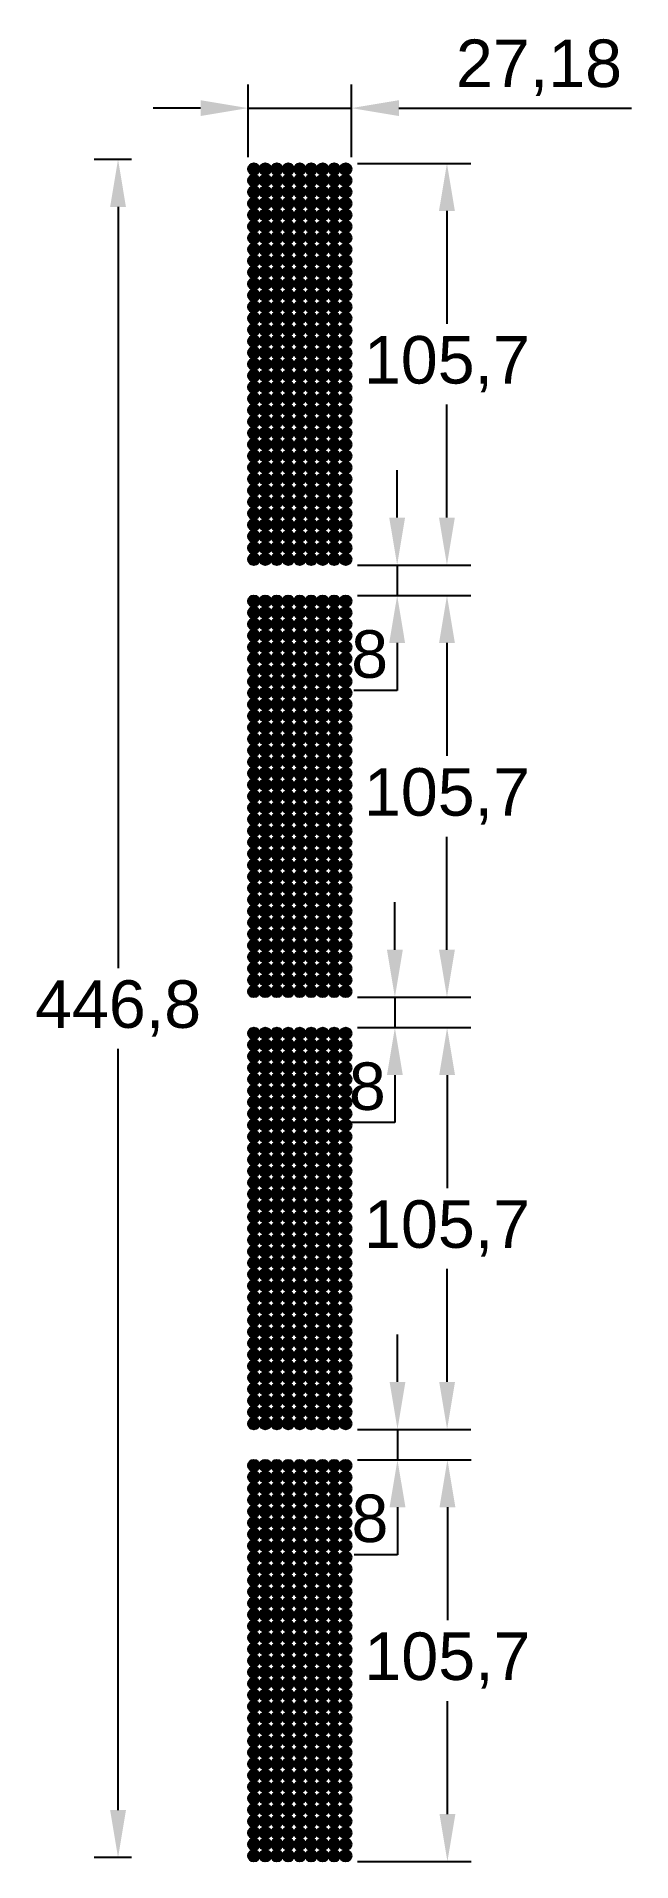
# Model space of a CAD drawing. Header units: millimetres. Extents: x 2209 to 2366, y 1983 to 2463.
import ezdxf

# ---------------------------------------------------------------- set-up
doc = ezdxf.new("R2010")
doc.units = ezdxf.units.MM
doc.styles.get("Standard").update_dxf_attribs({"font": 'arial.ttf'})
doc.dimstyles.new('ISO-25', dxfattribs={"dimscale": 5, "dimtxt": 2.5, "dimasz": 2.5, "dimexe": 1.25, "dimexo": 0.625, "dimtad": 1, "dimtih": 1, "dimtoh": 1, "dimtxsty": 'Standard', "dimcen": 2.5, "dimadec": 0, "dimazin": 0, "dimtfac": 1, "dimtmove": 0, "dimatfit": 3, "dimfxl": 1, "dimarcsym": 0})

# ---------------------------------------------------------------- blocks, each defined once
blk = doc.blocks.new('*U4')
h = blk.add_hatch(color=256)
h.set_gradient(color1=(34, 52, 110), color2=(34, 52, 110), tint=1)
h.paths.add_polyline_path([(-1.51, 0, 1), (1.51, 0, 1)])
h.paths.add_polyline_path([(1.26, 0, -1), (-1.26, 0, -1)], flags=16)
h = blk.add_hatch(color=256)
h.set_gradient(color1=(175, 217, 170), color2=(175, 217, 170), tint=1)
h.paths.add_polyline_path([(1.26, 0, 1), (-1.26, 0, 1)])
for radius in [1.51, 1.26]:
    blk.add_circle((0, 0), radius)
blk = doc.blocks.new('*U5')
at = {"color": 0, "linetype": 'ByBlock', "lineweight": -2, "transparency": 16777216}
for p in [(0, 102.68), (0, 99.66), (3.02, 102.68), (3.02, 99.66), (6.04, 102.68), (6.04, 99.66), (9.06, 102.68), (9.06, 99.66), (12.08, 102.68), (12.08, 99.66), (15.1, 102.68), (15.1, 99.66), (18.12, 102.68), (18.12, 99.66), (21.14, 102.68), (21.14, 99.66), (24.16, 102.68), (24.16, 99.66), (0, 96.64), (3.02, 96.64), (6.04, 96.64), (9.06, 96.64), (12.08, 96.64), (15.1, 96.64), (18.12, 96.64), (21.14, 96.64), (24.16, 96.64), (0, 93.62), (0, 90.6), (3.02, 93.62), (3.02, 90.6), (6.04, 93.62), (6.04, 90.6), (9.06, 93.62), (9.06, 90.6), (12.08, 93.62), (12.08, 90.6), (15.1, 93.62), (15.1, 90.6), (18.12, 93.62), (18.12, 90.6), (21.14, 93.62), (21.14, 90.6), (24.16, 93.62), (24.16, 90.6), (0, 87.58), (3.02, 87.58), (6.04, 87.58), (9.06, 87.58), (12.08, 87.58), (15.1, 87.58), (18.12, 87.58), (21.14, 87.58), (24.16, 87.58), (0, 84.56), (0, 81.54), (3.02, 84.56), (3.02, 81.54), (6.04, 84.56), (6.04, 81.54), (9.06, 84.56), (9.06, 81.54), (12.08, 84.56), (12.08, 81.54), (15.1, 84.56), (15.1, 81.54), (18.12, 84.56), (18.12, 81.54), (21.14, 84.56), (21.14, 81.54), (24.16, 84.56), (24.16, 81.54), (0, 78.52), (0, 75.5), (3.02, 78.52), (3.02, 75.5), (6.04, 78.52), (6.04, 75.5), (9.06, 78.52), (9.06, 75.5), (12.08, 78.52), (12.08, 75.5), (15.1, 78.52), (15.1, 75.5), (18.12, 78.52), (18.12, 75.5), (21.14, 78.52), (21.14, 75.5), (24.16, 78.52), (24.16, 75.5), (0, 72.48), (3.02, 72.48), (6.04, 72.48), (9.06, 72.48), (12.08, 72.48), (15.1, 72.48), (18.12, 72.48), (21.14, 72.48), (24.16, 72.48), (0, 69.46), (0, 66.44), (3.02, 69.46), (3.02, 66.44), (6.04, 69.46), (6.04, 66.44), (9.06, 69.46), (9.06, 66.44), (12.08, 69.46), (12.08, 66.44), (15.1, 69.46), (15.1, 66.44), (18.12, 69.46), (18.12, 66.44), (21.14, 69.46), (21.14, 66.44), (24.16, 69.46), (24.16, 66.44), (0, 63.42), (3.02, 63.42), (6.04, 63.42), (9.06, 63.42), (12.08, 63.42), (15.1, 63.42), (18.12, 63.42), (21.14, 63.42), (24.16, 63.42), (0, 60.4), (0, 57.38), (3.02, 60.4), (3.02, 57.38), (6.04, 60.4), (6.04, 57.38), (9.06, 60.4), (9.06, 57.38), (12.08, 60.4), (12.08, 57.38), (15.1, 60.4), (15.1, 57.38), (18.12, 60.4), (18.12, 57.38), (21.14, 60.4), (21.14, 57.38), (24.16, 60.4), (24.16, 57.38), (0, 54.36), (0, 51.34), (3.02, 54.36), (3.02, 51.34), (6.04, 54.36), (6.04, 51.34), (9.06, 54.36), (9.06, 51.34), (12.08, 54.36), (12.08, 51.34), (15.1, 54.36), (15.1, 51.34), (18.12, 54.36), (18.12, 51.34), (21.14, 54.36), (21.14, 51.34), (24.16, 54.36), (24.16, 51.34), (0, 48.32), (3.02, 48.32), (6.04, 48.32), (9.06, 48.32), (12.08, 48.32), (15.1, 48.32), (18.12, 48.32), (21.14, 48.32), (24.16, 48.32), (0, 45.3), (0, 42.28), (3.02, 45.3), (3.02, 42.28), (6.04, 45.3), (6.04, 42.28), (9.06, 45.3), (9.06, 42.28), (12.08, 45.3), (12.08, 42.28), (15.1, 45.3), (15.1, 42.28), (18.12, 45.3), (18.12, 42.28), (21.14, 45.3), (21.14, 42.28), (24.16, 45.3), (24.16, 42.28), (0, 39.26), (3.02, 39.26), (6.04, 39.26), (9.06, 39.26), (12.08, 39.26), (15.1, 39.26), (18.12, 39.26), (21.14, 39.26), (24.16, 39.26), (0, 36.24), (0, 33.22), (3.02, 36.24), (3.02, 33.22), (6.04, 36.24), (6.04, 33.22), (9.06, 36.24), (9.06, 33.22), (12.08, 36.24), (12.08, 33.22), (15.1, 36.24), (15.1, 33.22), (18.12, 36.24), (18.12, 33.22), (21.14, 36.24), (21.14, 33.22), (24.16, 36.24), (24.16, 33.22), (0, 30.2), (3.02, 30.2), (6.04, 30.2), (9.06, 30.2), (12.08, 30.2), (15.1, 30.2), (18.12, 30.2), (21.14, 30.2), (24.16, 30.2), (0, 27.18), (0, 24.16), (3.02, 27.18), (3.02, 24.16), (6.04, 27.18), (6.04, 24.16), (9.06, 27.18), (9.06, 24.16), (12.08, 27.18), (12.08, 24.16), (15.1, 27.18), (15.1, 24.16), (18.12, 27.18), (18.12, 24.16), (21.14, 27.18), (21.14, 24.16), (24.16, 27.18), (24.16, 24.16), (0, 21.14), (0, 18.12), (3.02, 21.14), (3.02, 18.12), (6.04, 21.14), (6.04, 18.12), (9.06, 21.14), (9.06, 18.12), (12.08, 21.14), (12.08, 18.12), (15.1, 21.14), (15.1, 18.12), (18.12, 21.14), (18.12, 18.12), (21.14, 21.14), (21.14, 18.12), (24.16, 21.14), (24.16, 18.12), (0, 15.1), (3.02, 15.1), (6.04, 15.1), (9.06, 15.1), (12.08, 15.1), (15.1, 15.1), (18.12, 15.1), (21.14, 15.1), (24.16, 15.1), (0, 12.08), (0, 9.06), (3.02, 12.08), (3.02, 9.06), (6.04, 12.08), (6.04, 9.06), (9.06, 12.08), (9.06, 9.06), (12.08, 12.08), (12.08, 9.06), (15.1, 12.08), (15.1, 9.06), (18.12, 12.08), (18.12, 9.06), (21.14, 12.08), (21.14, 9.06), (24.16, 12.08), (24.16, 9.06), (0, 6.04), (3.02, 6.04), (6.04, 6.04), (9.06, 6.04), (12.08, 6.04), (15.1, 6.04), (18.12, 6.04), (21.14, 6.04), (24.16, 6.04), (0, 3.02), (0, 0), (3.02, 3.02), (3.02, 0), (6.04, 3.02), (6.04, 0), (9.06, 3.02), (9.06, 0), (12.08, 3.02), (12.08, 0), (15.1, 3.02), (15.1, 0), (18.12, 3.02), (18.12, 0), (21.14, 3.02), (21.14, 0), (24.16, 3.02), (24.16, 0)]:
    blk.add_blockref('*U4', p, dxfattribs=at)
blk = doc.blocks.new('*U2')
blk.add_blockref('*U5', (-12.08, -51.34))
blk = doc.blocks.new('*U3')
at = {"color": 0, "linetype": 'ByBlock', "lineweight": -2, "transparency": 16777216}
for p in [(0, 341.1), (0, 227.4), (0, 113.7), (0, 0)]:
    blk.add_blockref('*U2', p, dxfattribs=at)
blk = doc.blocks.new('*D7')
at = {"color": 0, "lineweight": -2, "transparency": 16777216}
for p, q in [((2304.2, 2336.74), (2304.2, 2349.24)), ((2293.78, 2324.24), (2310.45, 2324.24)), ((2304.2, 2324.24), (2304.2, 2316.24)), ((2293.78, 2316.24), (2310.45, 2316.24)), ((2304.2, 2303.74), (2304.2, 2291.24)), ((2304.2, 2291.24), (2292.83, 2291.24))]:
    blk.add_line(p, q, dxfattribs=at)
at = {"color": 0, "transparency": 16777216}
for points in [[(2302.11, 2336.74), (2306.28, 2336.74), (2304.2, 2324.24)], [(2302.11, 2303.74), (2306.28, 2303.74), (2304.2, 2316.24)]]:
    blk.add_solid(points, dxfattribs=at)
at = {"layer": 'Defpoints', "color": 0, "transparency": 16777216}
for p in [(2290.65, 2324.24), (2290.65, 2316.24), (2304.2, 2316.24)]:
    blk.add_point(p, dxfattribs=at)
at = {"color": 0, "transparency": 16777216, "insert": (2296.95, 2300.75), "char_height": 12.5, "attachment_point": 5}
blk.add_mtext('8', dxfattribs=at)
blk = doc.blocks.new('*D8')
at = {"color": 0, "lineweight": -2, "transparency": 16777216}
for p, q in [((2304.17, 2316.24), (2323.55, 2316.24)), ((2317.3, 2303.74), (2317.3, 2274.03)), ((2317.3, 2223.04), (2317.3, 2252.76)), ((2304.17, 2210.54), (2323.55, 2210.54))]:
    blk.add_line(p, q, dxfattribs=at)
at = {"color": 0, "transparency": 16777216}
for points in [[(2315.21, 2303.74), (2319.38, 2303.74), (2317.3, 2316.24)], [(2315.21, 2223.04), (2319.38, 2223.04), (2317.3, 2210.54)]]:
    blk.add_solid(points, dxfattribs=at)
at = {"layer": 'Defpoints', "color": 0, "transparency": 16777216}
for p in [(2301.04, 2316.24), (2301.04, 2210.54), (2317.3, 2210.54)]:
    blk.add_point(p, dxfattribs=at)
at = {"color": 0, "transparency": 16777216, "insert": (2317.3, 2263.39), "char_height": 12.5, "attachment_point": 5}
blk.add_mtext('105,7', dxfattribs=at)
blk = doc.blocks.new('*D9')
at = {"color": 0, "lineweight": -2, "transparency": 16777216}
for p, q in [((2293.78, 2429.94), (2323.54, 2429.94)), ((2317.29, 2417.44), (2317.29, 2387.73)), ((2317.29, 2336.74), (2317.29, 2366.46)), ((2293.78, 2324.24), (2323.54, 2324.24))]:
    blk.add_line(p, q, dxfattribs=at)
at = {"color": 0, "transparency": 16777216}
for points in [[(2315.2, 2417.44), (2319.37, 2417.44), (2317.29, 2429.94)], [(2315.2, 2336.74), (2319.37, 2336.74), (2317.29, 2324.24)]]:
    blk.add_solid(points, dxfattribs=at)
at = {"layer": 'Defpoints', "color": 0, "transparency": 16777216}
for p in [(2290.65, 2429.94), (2290.65, 2324.24), (2317.29, 2324.24)]:
    blk.add_point(p, dxfattribs=at)
at = {"color": 0, "transparency": 16777216, "insert": (2317.29, 2377.09), "char_height": 12.5, "attachment_point": 5}
blk.add_mtext('105,7', dxfattribs=at)
blk = doc.blocks.new('*D10')
at = {"color": 0, "lineweight": -2, "transparency": 16777216}
for p, q in [((2303.6, 2223.04), (2303.6, 2235.54)), ((2293.78, 2210.54), (2309.85, 2210.54)), ((2303.6, 2210.54), (2303.6, 2202.54)), ((2293.78, 2202.54), (2309.85, 2202.54)), ((2303.6, 2190.04), (2303.6, 2177.54)), ((2303.6, 2177.54), (2292.23, 2177.54))]:
    blk.add_line(p, q, dxfattribs=at)
at = {"color": 0, "transparency": 16777216}
for points in [[(2301.51, 2223.04), (2305.68, 2223.04), (2303.6, 2210.54)], [(2301.51, 2190.04), (2305.68, 2190.04), (2303.6, 2202.54)]]:
    blk.add_solid(points, dxfattribs=at)
at = {"layer": 'Defpoints', "color": 0, "transparency": 16777216}
for p in [(2290.65, 2210.54), (2290.65, 2202.54), (2303.6, 2202.54)]:
    blk.add_point(p, dxfattribs=at)
at = {"color": 0, "transparency": 16777216, "insert": (2296.35, 2187.05), "char_height": 12.5, "attachment_point": 5}
blk.add_mtext('8', dxfattribs=at)
blk = doc.blocks.new('*D11')
at = {"color": 0, "lineweight": -2, "transparency": 16777216}
for p, q in [((2293.78, 2202.54), (2323.58, 2202.54)), ((2317.33, 2190.04), (2317.33, 2160.33)), ((2317.33, 2109.34), (2317.33, 2139.06)), ((2293.78, 2096.84), (2323.58, 2096.84))]:
    blk.add_line(p, q, dxfattribs=at)
at = {"color": 0, "transparency": 16777216}
for points in [[(2315.25, 2190.04), (2319.42, 2190.04), (2317.33, 2202.54)], [(2315.25, 2109.34), (2319.42, 2109.34), (2317.33, 2096.84)]]:
    blk.add_solid(points, dxfattribs=at)
at = {"layer": 'Defpoints', "color": 0, "transparency": 16777216}
for p in [(2290.65, 2202.54), (2290.65, 2096.84), (2317.33, 2096.84)]:
    blk.add_point(p, dxfattribs=at)
at = {"color": 0, "transparency": 16777216, "insert": (2317.33, 2149.69), "char_height": 12.5, "attachment_point": 5}
blk.add_mtext('105,7', dxfattribs=at)
blk = doc.blocks.new('*D12')
at = {"color": 0, "lineweight": -2, "transparency": 16777216}
for p, q in [((2304.28, 2109.34), (2304.28, 2121.84)), ((2293.78, 2096.84), (2310.53, 2096.84)), ((2304.28, 2096.84), (2304.28, 2088.84)), ((2293.78, 2088.84), (2310.53, 2088.84)), ((2304.28, 2076.34), (2304.28, 2063.84)), ((2304.28, 2063.84), (2292.92, 2063.84))]:
    blk.add_line(p, q, dxfattribs=at)
at = {"color": 0, "transparency": 16777216}
for points in [[(2302.2, 2109.34), (2306.37, 2109.34), (2304.28, 2096.84)], [(2302.2, 2076.34), (2306.37, 2076.34), (2304.28, 2088.84)]]:
    blk.add_solid(points, dxfattribs=at)
at = {"layer": 'Defpoints', "color": 0, "transparency": 16777216}
for p in [(2290.65, 2096.84), (2290.65, 2088.84), (2304.28, 2088.84)]:
    blk.add_point(p, dxfattribs=at)
at = {"color": 0, "transparency": 16777216, "insert": (2297.04, 2073.35), "char_height": 12.5, "attachment_point": 5}
blk.add_mtext('8', dxfattribs=at)
blk = doc.blocks.new('*D13')
at = {"color": 0, "lineweight": -2, "transparency": 16777216}
for p, q in [((2293.78, 2088.84), (2323.67, 2088.84)), ((2317.42, 2076.34), (2317.42, 2046.63)), ((2317.42, 1995.64), (2317.42, 2025.36)), ((2293.78, 1983.14), (2323.67, 1983.14))]:
    blk.add_line(p, q, dxfattribs=at)
at = {"color": 0, "transparency": 16777216}
for points in [[(2315.34, 2076.34), (2319.51, 2076.34), (2317.42, 2088.84)], [(2315.34, 1995.64), (2319.51, 1995.64), (2317.42, 1983.14)]]:
    blk.add_solid(points, dxfattribs=at)
at = {"layer": 'Defpoints', "color": 0, "transparency": 16777216}
for p in [(2290.65, 2088.84), (2290.65, 1983.14), (2317.42, 1983.14)]:
    blk.add_point(p, dxfattribs=at)
at = {"color": 0, "transparency": 16777216, "insert": (2317.42, 2035.99), "char_height": 12.5, "attachment_point": 5}
blk.add_mtext('105,7', dxfattribs=at)
blk = doc.blocks.new('*D14')
at = {"color": 0, "lineweight": -2, "transparency": 16777216}
for p, q in [((2234.3, 2430.97), (2224.53, 2430.97)), ((2230.78, 2418.47), (2230.78, 2218.21)), ((2230.78, 1996.67), (2230.78, 2196.94)), ((2234.3, 1984.17), (2224.53, 1984.17))]:
    blk.add_line(p, q, dxfattribs=at)
at = {"color": 0, "transparency": 16777216}
for points in [[(2228.69, 2418.47), (2232.86, 2418.47), (2230.78, 2430.97)], [(2228.69, 1996.67), (2232.86, 1996.67), (2230.78, 1984.17)]]:
    blk.add_solid(points, dxfattribs=at)
at = {"layer": 'Defpoints', "color": 0, "transparency": 16777216}
for p in [(2237.42, 2430.97), (2230.78, 1984.17), (2237.42, 1984.17)]:
    blk.add_point(p, dxfattribs=at)
at = {"color": 0, "transparency": 16777216, "insert": (2230.78, 2207.57), "char_height": 12.5, "attachment_point": 5}
blk.add_mtext('446,8', dxfattribs=at)
blk = doc.blocks.new('*D15')
at = {"color": 0, "lineweight": -2, "transparency": 16777216}
for p, q in [((2264.98, 2431.56), (2264.98, 2450.72)), ((2292.16, 2431.56), (2292.16, 2450.72)), ((2252.48, 2444.47), (2239.98, 2444.47)), ((2264.98, 2444.47), (2292.16, 2444.47)), ((2304.66, 2444.47), (2365.83, 2444.47))]:
    blk.add_line(p, q, dxfattribs=at)
at = {"color": 0, "transparency": 16777216}
for points in [[(2252.48, 2446.56), (2252.48, 2442.39), (2264.98, 2444.47)], [(2304.66, 2446.56), (2304.66, 2442.39), (2292.16, 2444.47)]]:
    blk.add_solid(points, dxfattribs=at)
at = {"layer": 'Defpoints', "color": 0, "transparency": 16777216}
for p in [(2292.16, 2444.47), (2264.98, 2428.43), (2292.16, 2428.43)]:
    blk.add_point(p, dxfattribs=at)
at = {"color": 0, "transparency": 16777216, "insert": (2341.5, 2455.11), "char_height": 12.5, "attachment_point": 5}
blk.add_mtext('27,18', dxfattribs=at)

msp = doc.modelspace()

# ---------------------------------------------------------------- block references
msp.add_blockref('*U3', (2278.574, 2035.995))

# ---------------------------------------------------------------- dimensions: what is measured, and where the dimension line sits
dim = msp.add_linear_dim(base=(2292.164, 2444.474), p1=(2264.984, 2428.435), p2=(2292.164, 2428.435), dimstyle='ISO-25')
dim.commit()
dim.dimension.update_dxf_attribs({"geometry": '*D15', "text_midpoint": (2341.499, 2455.111)})
for base, p1, p2, picture, middle in [((2230.778, 1984.173), (2237.42, 2430.973), (2237.42, 1984.173), '*D14', (2230.778, 2207.573)), ((2317.286, 2324.245), (2290.654, 2429.945), (2290.654, 2324.245), '*D9', (2317.286, 2377.095)), ((2304.197, 2316.245), (2290.654, 2324.245), (2290.654, 2316.245), '*D7', (2296.953, 2300.752)), ((2317.296, 2210.545), (2301.04, 2316.245), (2301.04, 2210.545), '*D8', (2317.296, 2263.395)), ((2303.595, 2202.545), (2290.654, 2210.545), (2290.654, 2202.545), '*D10', (2296.352, 2187.052)), ((2317.333, 2096.845), (2290.654, 2202.545), (2290.654, 2096.845), '*D11', (2317.333, 2149.695)), ((2304.283, 2088.845), (2290.654, 2096.845), (2290.654, 2088.845), '*D12', (2297.04, 2073.352)), ((2317.422, 1983.145), (2290.654, 2088.845), (2290.654, 1983.145), '*D13', (2317.422, 2035.995))]:
    dim = msp.add_linear_dim(base=base, p1=p1, p2=p2, angle=90, dimstyle='ISO-25')
    dim.commit()
    dim.dimension.update_dxf_attribs({"geometry": picture, "text_midpoint": middle})

doc.saveas('drawing.dxf')
